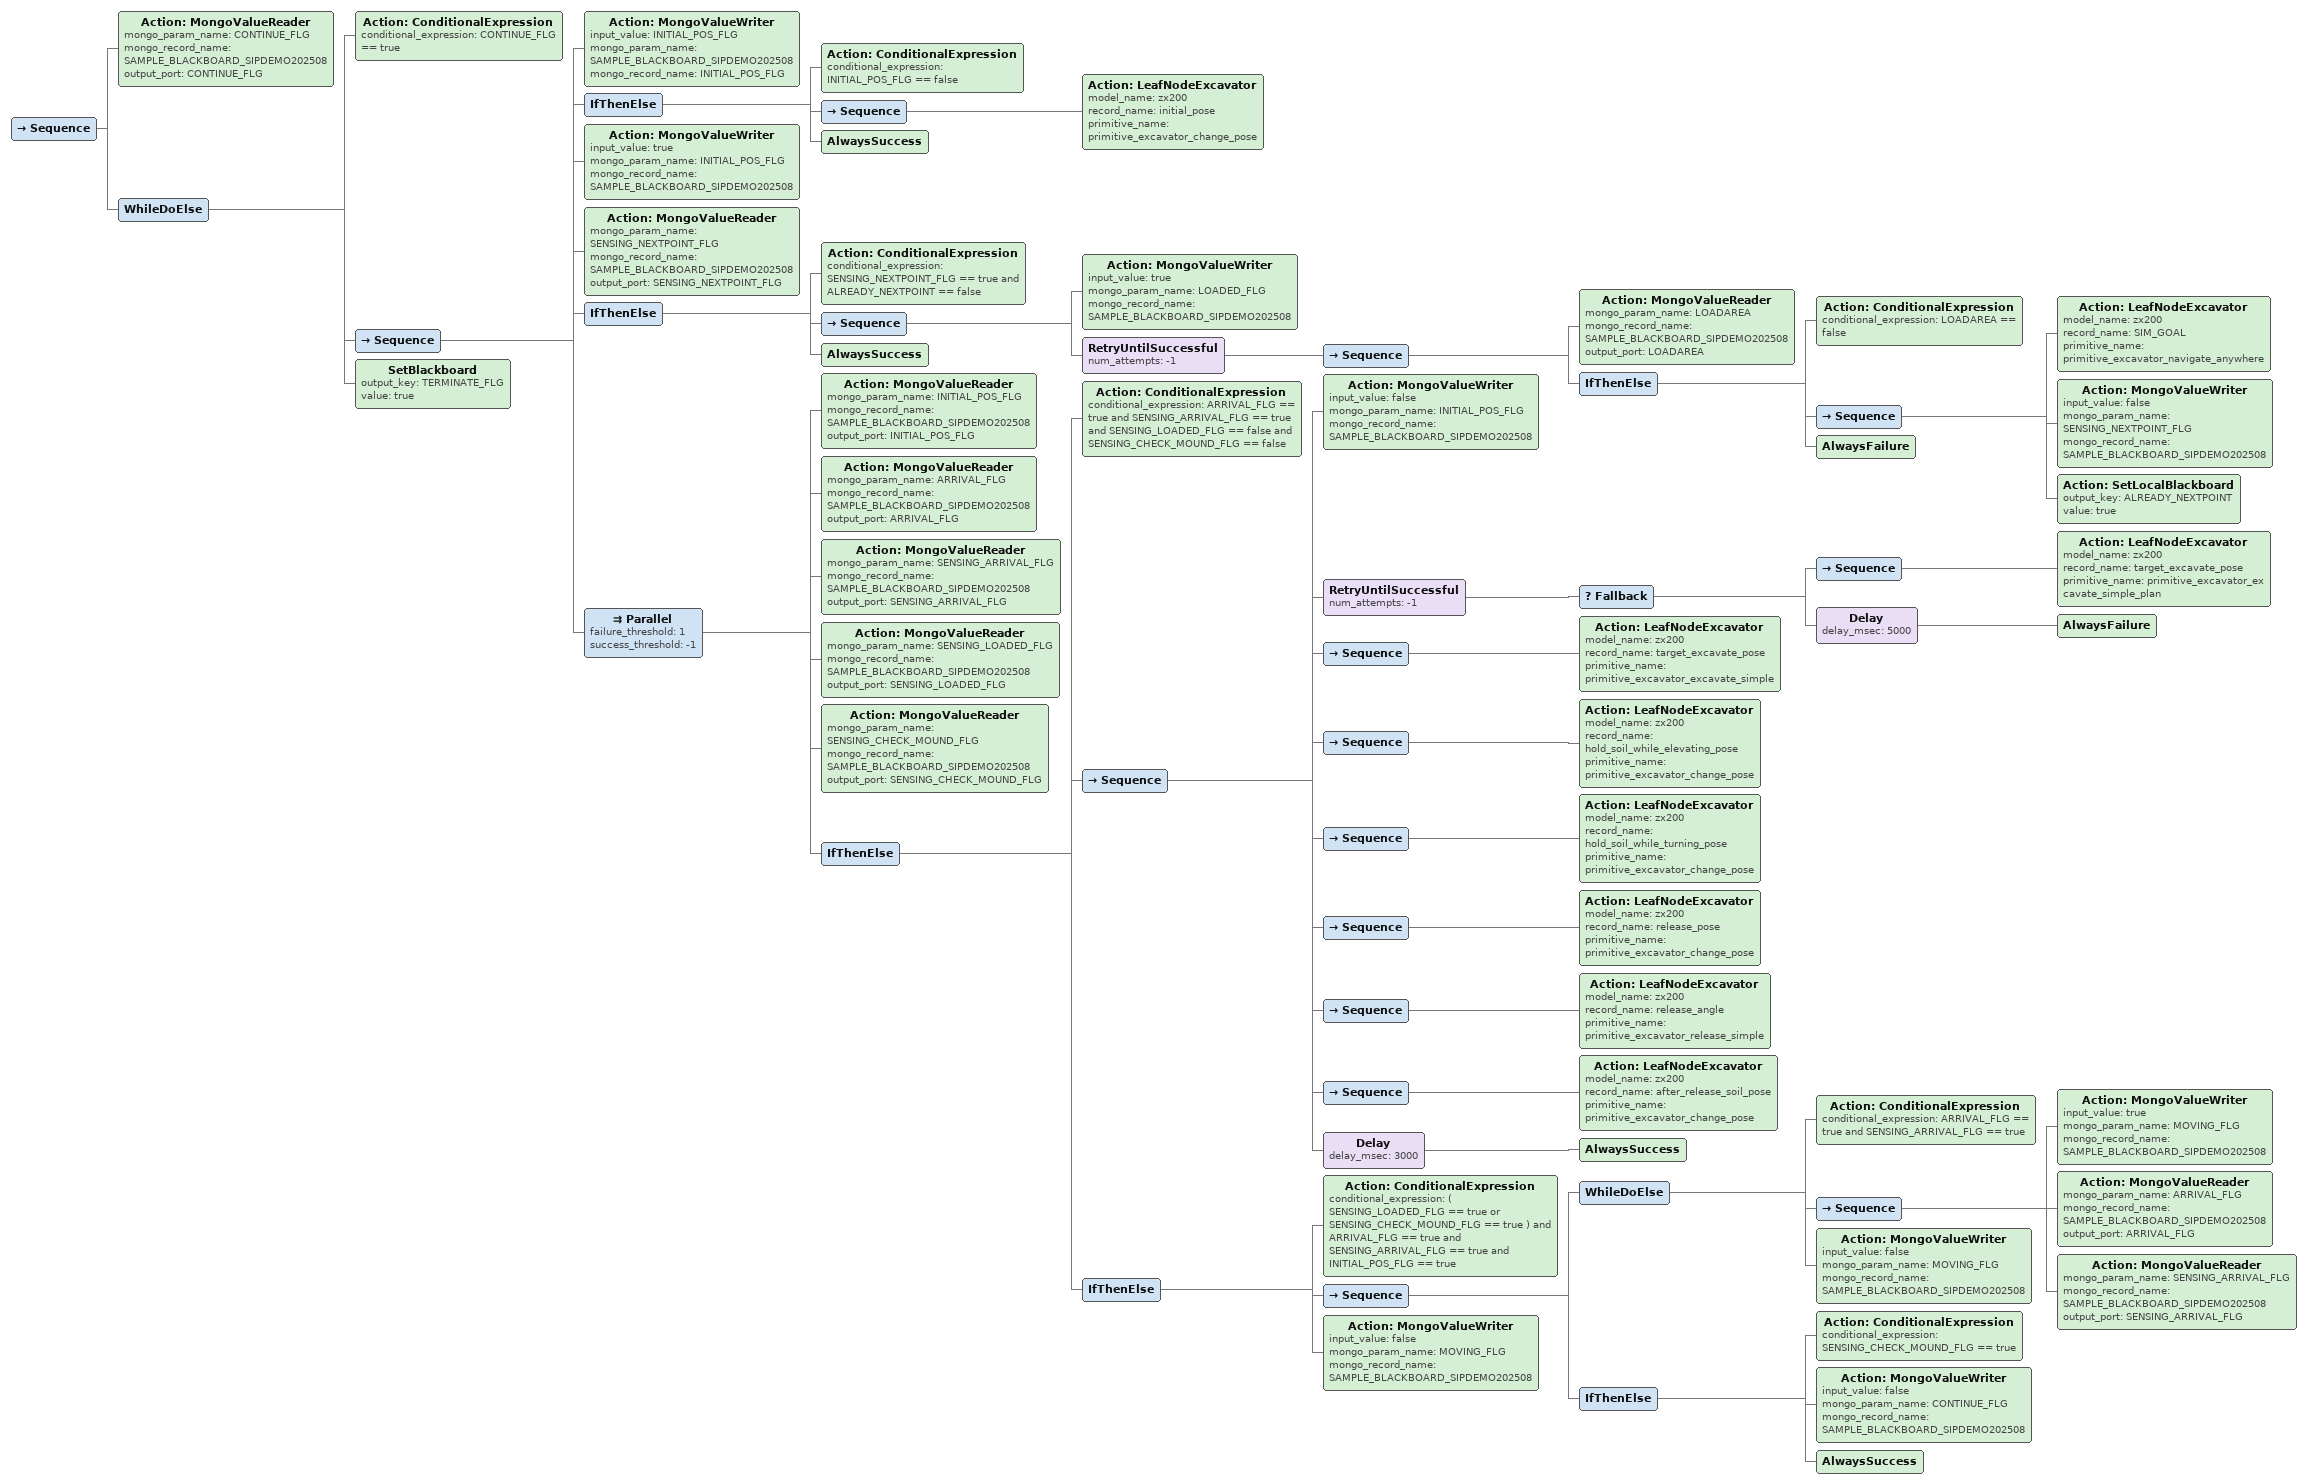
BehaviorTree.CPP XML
<Sequence>
    <Action ID="MongoValueReader" mongo_param_name="CONTINUE_FLG" mongo_record_name="SAMPLE_BLACKBOARD_SIPDEMO202508" output_port="CONTINUE_FLG"/>
    <WhileDoElse>
        <Action ID="ConditionalExpression" conditional_expression="CONTINUE_FLG == true"/>
        <Sequence>
            <Action ID="MongoValueWriter" input_value="INITIAL_POS_FLG" mongo_param_name="SAMPLE_BLACKBOARD_SIPDEMO202508" mongo_record_name="INITIAL_POS_FLG"/>
            <IfThenElse>
                <Action ID="ConditionalExpression" conditional_expression="INITIAL_POS_FLG == false"/>
                <Sequence>
                    <Action ID="LeafNodeExcavator" model_name="zx200" record_name="initial_pose" primitive_name="primitive_excavator_change_pose"/>
                </Sequence>
                <AlwaysSuccess/>
            </IfThenElse>
            <Action ID="MongoValueWriter" input_value="true" mongo_param_name="INITIAL_POS_FLG" mongo_record_name="SAMPLE_BLACKBOARD_SIPDEMO202508"/>
            <Action ID="MongoValueReader" mongo_param_name="SENSING_NEXTPOINT_FLG" mongo_record_name="SAMPLE_BLACKBOARD_SIPDEMO202508" output_port="SENSING_NEXTPOINT_FLG"/>
            <IfThenElse>
                <Action ID="ConditionalExpression" conditional_expression="SENSING_NEXTPOINT_FLG == true and ALREADY_NEXTPOINT == false"/>
                <Sequence>
                    <Action ID="MongoValueWriter" input_value="true" mongo_param_name="LOADED_FLG" mongo_record_name="SAMPLE_BLACKBOARD_SIPDEMO202508"/>
                    <RetryUntilSuccessful num_attempts="-1">
                        <Sequence>
                            <Action ID="MongoValueReader" mongo_param_name="LOADAREA" mongo_record_name="SAMPLE_BLACKBOARD_SIPDEMO202508" output_port="LOADAREA"/>
                            <IfThenElse>
                                <Action ID="ConditionalExpression" conditional_expression="LOADAREA == false"/>
                                <Sequence>
                                    <Action ID="LeafNodeExcavator" model_name="zx200" record_name="SIM_GOAL" primitive_name="primitive_excavator_navigate_anywhere"/>
                                    <Action ID="MongoValueWriter" input_value="false" mongo_param_name="SENSING_NEXTPOINT_FLG" mongo_record_name="SAMPLE_BLACKBOARD_SIPDEMO202508"/>
                                    <Action ID="SetLocalBlackboard" output_key="ALREADY_NEXTPOINT" value="true"/>
                                </Sequence>
                                <AlwaysFailure/>
                            </IfThenElse>
                        </Sequence>
                    </RetryUntilSuccessful>
                </Sequence>
                <AlwaysSuccess/>
            </IfThenElse>
            <Parallel failure_threshold="1" success_threshold="-1">
                <Action ID="MongoValueReader" mongo_param_name="INITIAL_POS_FLG" mongo_record_name="SAMPLE_BLACKBOARD_SIPDEMO202508" output_port="INITIAL_POS_FLG"/>
                <Action ID="MongoValueReader" mongo_param_name="ARRIVAL_FLG" mongo_record_name="SAMPLE_BLACKBOARD_SIPDEMO202508" output_port="ARRIVAL_FLG"/>
                <Action ID="MongoValueReader" mongo_param_name="SENSING_ARRIVAL_FLG" mongo_record_name="SAMPLE_BLACKBOARD_SIPDEMO202508" output_port="SENSING_ARRIVAL_FLG"/>
                <Action ID="MongoValueReader" mongo_param_name="SENSING_LOADED_FLG" mongo_record_name="SAMPLE_BLACKBOARD_SIPDEMO202508" output_port="SENSING_LOADED_FLG"/>
                <Action ID="MongoValueReader" mongo_param_name="SENSING_CHECK_MOUND_FLG" mongo_record_name="SAMPLE_BLACKBOARD_SIPDEMO202508" output_port="SENSING_CHECK_MOUND_FLG"/>
                <IfThenElse>
                    <Action ID="ConditionalExpression" conditional_expression="ARRIVAL_FLG == true and SENSING_ARRIVAL_FLG == true and SENSING_LOADED_FLG == false and SENSING_CHECK_MOUND_FLG == false "/>
                    <Sequence>
                        <Action ID="MongoValueWriter" input_value="false" mongo_param_name="INITIAL_POS_FLG" mongo_record_name="SAMPLE_BLACKBOARD_SIPDEMO202508"/>
                        <RetryUntilSuccessful num_attempts="-1">
                            <Fallback>
                                <Sequence>
                                    <Action ID="LeafNodeExcavator" model_name="zx200" record_name="target_excavate_pose" primitive_name="primitive_excavator_excavate_simple_plan"/>
                                </Sequence>
                                <Delay delay_msec="5000">
                                    <AlwaysFailure/>
                                </Delay>
                            </Fallback>
                        </RetryUntilSuccessful>
                        <Sequence>
                            <Action ID="LeafNodeExcavator" model_name="zx200" record_name="target_excavate_pose" primitive_name="primitive_excavator_excavate_simple"/>
                        </Sequence>
                        <Sequence>
                            <Action ID="LeafNodeExcavator" model_name="zx200" record_name="hold_soil_while_elevating_pose" primitive_name="primitive_excavator_change_pose"/>
                        </Sequence>
                        <Sequence>
                            <Action ID="LeafNodeExcavator" model_name="zx200" record_name="hold_soil_while_turning_pose" primitive_name="primitive_excavator_change_pose"/>
                        </Sequence>
                        <Sequence>
                            <Action ID="LeafNodeExcavator" model_name="zx200" record_name="release_pose" primitive_name="primitive_excavator_change_pose"/>
                        </Sequence>
                        <Sequence>
                            <Action ID="LeafNodeExcavator" model_name="zx200" record_name="release_angle" primitive_name="primitive_excavator_release_simple"/>
                        </Sequence>
                        <Sequence>
                            <Action ID="LeafNodeExcavator" model_name="zx200" record_name="after_release_soil_pose" primitive_name="primitive_excavator_change_pose"/>
                        </Sequence>
                        <Delay delay_msec="3000">
                            <AlwaysSuccess/>
                        </Delay>
                    </Sequence>
                    <IfThenElse>
                        <Action ID="ConditionalExpression" conditional_expression="( SENSING_LOADED_FLG == true or SENSING_CHECK_MOUND_FLG == true  ) and ARRIVAL_FLG == true and SENSING_ARRIVAL_FLG == true  and INITIAL_POS_FLG == true"/>
                        <Sequence>
                            <WhileDoElse>
                                <Action ID="ConditionalExpression" conditional_expression="ARRIVAL_FLG == true and SENSING_ARRIVAL_FLG == true"/>
                                <Sequence>
                                    <Action ID="MongoValueWriter" input_value="true" mongo_param_name="MOVING_FLG" mongo_record_name="SAMPLE_BLACKBOARD_SIPDEMO202508"/>
                                    <Action ID="MongoValueReader" mongo_param_name="ARRIVAL_FLG" mongo_record_name="SAMPLE_BLACKBOARD_SIPDEMO202508" output_port="ARRIVAL_FLG"/>
                                    <Action ID="MongoValueReader" mongo_param_name="SENSING_ARRIVAL_FLG" mongo_record_name="SAMPLE_BLACKBOARD_SIPDEMO202508" output_port="SENSING_ARRIVAL_FLG"/>
                                </Sequence>
                                <Action ID="MongoValueWriter" input_value="false" mongo_param_name="MOVING_FLG" mongo_record_name="SAMPLE_BLACKBOARD_SIPDEMO202508"/>
                            </WhileDoElse>
                            <IfThenElse>
                                <Action ID="ConditionalExpression" conditional_expression="SENSING_CHECK_MOUND_FLG == true"/>
                                <Action ID="MongoValueWriter" input_value="false" mongo_param_name="CONTINUE_FLG" mongo_record_name="SAMPLE_BLACKBOARD_SIPDEMO202508"/>
                                <AlwaysSuccess/>
                            </IfThenElse>
                        </Sequence>
                        <Action ID="MongoValueWriter" input_value="false" mongo_param_name="MOVING_FLG" mongo_record_name="SAMPLE_BLACKBOARD_SIPDEMO202508"/>
                    </IfThenElse>
                </IfThenElse>
            </Parallel>
        </Sequence>
        <SetBlackboard output_key="TERMINATE_FLG" value="true"/>
    </WhileDoElse>
</Sequence>
